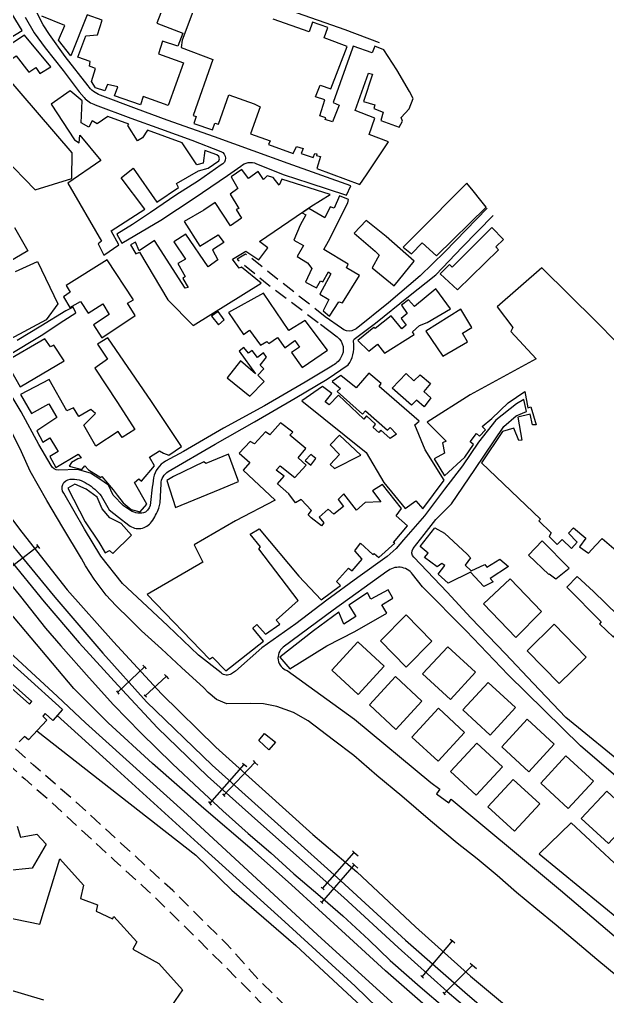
# Model space of a CAD drawing. Header units: metres. Extents: x 320405 to 332543, y 7395686 to 7410003.
# Drawn here: x 323535.9 to 323755.6, y 7400556.3 to 7400921.7 of the extents above; entities that cross this region are included whole.
import ezdxf

# ---------------------------------------------------------------- set-up
doc = ezdxf.new("R2010")
doc.units = ezdxf.units.M
doc.header["$LTSCALE"] = 10
doc.header["$MEASUREMENT"] = 0
doc.linetypes.add('DASHED', pattern=[0.75, 0.5, -0.25])
for name, color, linetype in [('Edificações', 30, 'Continuous'), ('Estação', 45, 'Continuous'), ('Linha Férrea', 20, 'Continuous'), ('Portico', 45, 'Continuous'), ('Vias Primárias', 230, 'Continuous'), ('Vias Secundárias', 230, 'DASHED')]:
    doc.layers.add(name, color=color, linetype=linetype)

msp = doc.modelspace()

# ---------------------------------------------------------------- linework, layer by layer
at = {"layer": 'Edificações'}
for points in [[(323477.0778756603, 7400931.084258053), (323450.088029728, 7400920.524108456), (323468.5914684143, 7400894.679289718), (323483.8990411987, 7400906.558956041), (323500.0000000001, 7400882.055450061), (323510.168524484, 7400889.526011799), (323529.9335831756, 7400870.267289651), (323541.7642235039, 7400858.055667623), (323555.4207659224, 7400862.311842523), (323555.584675285, 7400871.891813681), (323529.5961227232, 7400902.087591355), (323531.3526043775, 7400903.553026885), (323526.5018514188, 7400911.384790139), (323536.8368188139, 7400917.595188832), (323521.7846363819, 7400942.141559208), (323519.2358457943, 7400946.105947959), (323484.0252222006, 7400921.6466488)], [(323537.7219293716, 7400915.904687679), (323529.3994314882, 7400910.386119521), (323531.8045603404, 7400906.187837224), (323534.6587526374, 7400908.097363838), (323539.299315943, 7400902.070493057), (323542.0192471886, 7400903.754861126), (323543.4336885701, 7400901.581518944), (323547.5138264817, 7400903.999348182)], [(323567.4225469087, 7400833.573044157), (323573.0152307762, 7400837.417001427), (323570.1282566066, 7400842.668129924), (323582.7015509732, 7400850.801436507), (323573.8615333819, 7400862.513490913), (323578.371692327, 7400866.177172665), (323587.1516901664, 7400853.384022701), (323595.3302852713, 7400858.909746123), (323594.6086019897, 7400860.411329684), (323602.7932231741, 7400865.168744866), (323606.408388791, 7400866.137214689), (323610.3171450014, 7400868.9000764), (323610.5832566724, 7400869.574158159), (323610.3696924147, 7400870.451375116), (323609.6099243106, 7400871.162627085), (323605.1932901195, 7400872.730466545), (323604.4573852903, 7400868.012358859), (323602.1735011577, 7400867.343759706), (323596.61793794, 7400875.555216656), (323583.7247792733, 7400880.329637209), (323581.8246358836, 7400877.478217471), (323579.9206358031, 7400876.419052337), (323576.3057112293, 7400882.051547189), (323576.7400710401, 7400882.582616565), (323568.924969051, 7400885.464980502), (323564.9504080524, 7400882.760661871), (323562.961078686, 7400883.892308915), (323561.8182929686, 7400881.535345897), (323558.8872078971, 7400883.14797546), (323559.2357563357, 7400891.371326876), (323554.8567248807, 7400895.016051821), (323547.6391689354, 7400890.0349649), (323556.4789454836, 7400876.697364285), (323558.1886647608, 7400875.583094313), (323558.4726136271, 7400878.458302985), (323566.298080473, 7400869.022645168), (323553.9152102188, 7400860.513919463), (323566.5494885099, 7400838.802799783), (323565.2437576027, 7400837.872150649)], [(323651.9566312547, 7400856.260253552), (323633.9340737129, 7400862.042451425), (323632.9019268152, 7400859.762337817), (323630.6407007416, 7400862.644608828), (323628.4204520086, 7400863.238031231), (323627.0130008793, 7400861.926201594), (323625.0429549674, 7400864.862183559), (323621.4152551051, 7400862.300970237), (323618.9681847395, 7400865.700929348), (323614.996516259, 7400862.858709238), (323617.5296390399, 7400858.548451683), (323614.5563714119, 7400856.415346254), (323617.8745718308, 7400851.096753825), (323616.90509616, 7400850.690762207), (323618.8127118882, 7400847.411234575), (323614.7783721809, 7400844.631460418), (323609.0208147782, 7400853.28663675), (323604.7991845199, 7400850.475639616), (323597.4133804347, 7400846.245205087), (323603.2107099622, 7400836.961387577), (323610.1018934415, 7400841.243953327), (323612.2459725295, 7400838.337986306), (323608.0091565508, 7400835.635897888), (323610.0510333304, 7400831.863214495), (323606.3756069185, 7400829.263065377), (323597.9976691036, 7400841.508047669), (323593.6077907055, 7400838.602080649), (323597.8742549953, 7400832.061052938), (323594.9877629122, 7400830.491447894), (323597.8385806046, 7400825.5770815), (323596.9086360154, 7400824.904486549), (323598.929059952, 7400821.541140094), (323597.7424043757, 7400821.316910802), (323586.3215374538, 7400839.114564919), (323580.6449705596, 7400835.174708507), (323579.1890697511, 7400838.478768476), (323577.3424379475, 7400837.475730359), (323579.2862101527, 7400834.110711245), (323580.7440393067, 7400834.693168436), (323591.2718412459, 7400816.898116233), (323600.746766574, 7400807.330225394), (323626.1563334168, 7400823.163805613), (323618.8669466038, 7400829.118008633), (323618.0030478459, 7400828.68655542), (323615.4448565742, 7400832.104356232), (323620.4129975617, 7400835.095814736), (323625.312682286, 7400831.810990349), (323628.7022314863, 7400836.302545605), (323625.7154654402, 7400838.615276073), (323625.5122660393, 7400838.76693053), (323644.775954916, 7400851.810700635)], [(323710.3363153376, 7400851.556543492), (323708.2869408925, 7400854.097180093), (323705.3977010273, 7400857.679008963), (323703.0678520056, 7400860.567353604), (323683.9339016289, 7400841.191357479), (323679.2586281054, 7400836.623231592), (323682.3598896621, 7400834.097329969), (323686.3845876422, 7400838.196553657), (323691.786365311, 7400833.35680646)], [(323656.5424777584, 7400815.73134334), (323662.9293989047, 7400825.937539611), (323658.1316754456, 7400828.862370513), (323658.7448892961, 7400830.213228871), (323649.6594897473, 7400835.753076975), (323651.3152153522, 7400838.814415473), (323658.5882112289, 7400853.147991867), (323658.8842122542, 7400854.479521715), (323655.4695945632, 7400855.743680559), (323653.4679719947, 7400851.127976802), (323652.0190614384, 7400851.739426757), (323649.9880316019, 7400847.623383549), (323643.9990727461, 7400851.055494892), (323641.5816506917, 7400849.410991875), (323642.9025673193, 7400848.65708709), (323640.7502927632, 7400844.878642315), (323638.4459199603, 7400839.194109169), (323641.9644272619, 7400837.235610802), (323639.6749991362, 7400833.097730095), (323643.4904716359, 7400830.76418431), (323645.0726790708, 7400828.593815746), (323642.7463713386, 7400823.481982611), (323646.8255450774, 7400821.387720052), (323648.3125404562, 7400823.976996883), (323649.2465827795, 7400823.577231274), (323651.3788507517, 7400827.330307381), (323652.2721567776, 7400826.622772433), (323648.1746637571, 7400818.979555069), (323651.5013006873, 7400817.072165742), (323649.3442052675, 7400812.788484886), (323651.7158291177, 7400810.758062163), (323655.2581996942, 7400816.203405008)], [(323675.8760691574, 7400822.085126118), (323683.3286422034, 7400831.310214696), (323672.9801763903, 7400840.591894917), (323665.4873491331, 7400846.620345431), (323660.9661022018, 7400841.88430312), (323668.8226636178, 7400835.037364581), (323670.2836263331, 7400833.578062135), (323667.6859039799, 7400828.84833876)], [(323712.3728991607, 7400843.905433291), (323697.6511869289, 7400829.097286241), (323696.6368772265, 7400830.110453241), (323693.1323504293, 7400826.564229352), (323699.5440990231, 7400820.616902822), (323714.9494097141, 7400835.643982409), (323713.9351000118, 7400836.657149409), (323716.7938721291, 7400839.466473883)], [(323566.6439774366, 7400802.657372439), (323579.0796361472, 7400810.999389752), (323576.258466766, 7400815.670848823), (323578.4485851015, 7400816.894399213), (323568.6053457941, 7400831.873808005), (323553.305612016, 7400822.293836847), (323554.7904380061, 7400819.809751711), (323552.2662338229, 7400818.03013498), (323554.6995647272, 7400814.068998622), (323558.6999173461, 7400816.234999686), (323561.5061420502, 7400811.971019042), (323566.9995161274, 7400815.37646076), (323569.3911465615, 7400811.450729027), (323563.5431979662, 7400807.558450484)], [(323696.9680705561, 7400813.528543768), (323691.4889180266, 7400821.060900981), (323683.4855613137, 7400814.380299131), (323681.3089413964, 7400816.906665381), (323678.6323979232, 7400814.850316437), (323680.7796105726, 7400811.824568415), (323678.4812638492, 7400809.930932065), (323680.3635700435, 7400807.463294745), (323678.7165219931, 7400806.053242829), (323674.7696809602, 7400810.869572793), (323668.857614879, 7400806.169306809), (323668.3511831573, 7400806.545469334), (323662.3217290473, 7400801.639652089), (323666.4134370316, 7400797.664948604), (323669.6222038466, 7400800.269651072), (323672.3575618558, 7400796.920801), (323683.419033396, 7400803.894954583), (323682.8060605887, 7400804.933769028), (323685.3358087651, 7400807.258208112), (323688.1960271416, 7400808.371177126)], [(323641.483064031, 7400791.646998675), (323650.9955920952, 7400798.03841629), (323642.6586316209, 7400809.182602811), (323636.5657831546, 7400805.467254467), (323627.0199911315, 7400819.445576577), (323613.9793140385, 7400812.215599025), (323619.6052618648, 7400803.965299205), (323621.8763707088, 7400805.570587651), (323625.9996553496, 7400799.882151633), (323628.3112594479, 7400801.271016531), (323629.0801871928, 7400800.573052912), (323632.2947390443, 7400802.806517907), (323635.0551655441, 7400799.002611538), (323638.7660253036, 7400801.683884638), (323640.5131062738, 7400799.206025512), (323637.5781645115, 7400797.251708794)], [(323610.0746555621, 7400812.523182512), (323607.5856436832, 7400810.828220935), (323610.2783370494, 7400807.573783196), (323612.3826440127, 7400809.449577845)], [(323694.0425294778, 7400795.888398415), (323703.3118449731, 7400801.191843984), (323701.4020598562, 7400804.401863322), (323704.8954986671, 7400806.588308002), (323700.8413934191, 7400813.435804094), (323687.7958954624, 7400805.237542569)], [(323545.3360013484, 7400802.279258478), (323530.8037490562, 7400793.786887666), (323536.1370704617, 7400784.351880328), (323552.6068278365, 7400794.091404612), (323548.7417004417, 7400799.99747221), (323547.4663409752, 7400799.341232152)], [(323596.4287190436, 7400762.016022341), (323585.1977941476, 7400778.88999674), (323568.8309622107, 7400802.63534909), (323564.9863234862, 7400800.299666017), (323568.7516590044, 7400794.678229302), (323564.0329977085, 7400791.297877477), (323572.5179586954, 7400778.538273627), (323579.0229909999, 7400768.416453733), (323574.2269548431, 7400765.368217734), (323572.6811449283, 7400767.703900807), (323564.3528620086, 7400762.225848177), (323559.8706640725, 7400770.039769731), (323564.2306531162, 7400774.394352762), (323562.5262367889, 7400775.81955154), (323558.0076413325, 7400773.285937099), (323556.0592893068, 7400776.511382074), (323553.6018540845, 7400775.323793864), (323546.9796747943, 7400787.091046031), (323536.1884126591, 7400781.458458253), (323540.3775020881, 7400774.390078188), (323546.8273355044, 7400777.971706701), (323549.8664079206, 7400772.885706862), (323542.3706881453, 7400767.911310579), (323544.5395946809, 7400763.691004931), (323547.1544310999, 7400765.257915135), (323549.7441990282, 7400761.154045171), (323550.2691910748, 7400760.199142476), (323547.2308417881, 7400758.308851444), (323549.4971297685, 7400754.180077439), (323557.8198686951, 7400759.159212925), (323558.9520485126, 7400757.752227549), (323557.6942851982, 7400757.475867037), (323555.2542050849, 7400756.04379177), (323554.3736743475, 7400754.737351813), (323559.2034565496, 7400753.430911856), (323560.2601898517, 7400754.837804305), (323561.5933996814, 7400753.305276546), (323566.2269727348, 7400750.50366489), (323566.6603683729, 7400750.800376092), (323570.810890893, 7400745.876066666), (323572.3781536508, 7400743.840161338), (323574.6263633927, 7400741.026283512), (323577.6324128932, 7400738.434497692), (323581.0111151504, 7400737.557280735), (323583.4630063795, 7400740.439644672), (323578.7894201583, 7400748.6117012), (323580.5013088242, 7400749.8993702), (323581.4208885567, 7400749.108573982), (323586.3244299719, 7400754.847747337), (323584.488163025, 7400758.051261889), (323588.1657588256, 7400760.372448579), (323589.669627227, 7400759.587227893), (323591.6632953706, 7400758.745415561)], [(323621.930123338, 7400780.871726488), (323627.3222592795, 7400786.39893672), (323624.9106222614, 7400788.712782294), (323627.1455746284, 7400791.051253133), (323625.7619867739, 7400792.503864941), (323628.2452136166, 7400795.480083658), (323627.1067666764, 7400797.014748706), (323624.8718143094, 7400795.314118671), (323622.8497030705, 7400797.971416987), (323621.4309229118, 7400796.90853483), (323619.692519496, 7400799.034299142), (323617.918923776, 7400797.652496584), (323624.0939679669, 7400789.170440505), (323618.4535575497, 7400794.095307483), (323613.4871038645, 7400787.682331147)], [(323685.258192861, 7400771.491266432), (323670.3099000398, 7400784.482998244), (323670.9971141466, 7400785.635181829), (323666.4064467793, 7400789.488524578), (323661.7487694079, 7400784.034167957), (323656.0027820779, 7400788.609727887), (323652.7277283882, 7400786.382953529), (323655.8436935789, 7400783.771653349), (323654.561102817, 7400782.589268968), (323664.0712204493, 7400774.186850064), (323665.2050875691, 7400775.40631173), (323673.4036892579, 7400768.116768914), (323674.360148597, 7400769.147405913), (323676.802398099, 7400766.603848441), (323674.3987155058, 7400765.070391426), (323670.9370943947, 7400768.1407437), (323670.1693718657, 7400767.223197065), (323668.0547000457, 7400769.174447241), (323668.8978690901, 7400770.368540239), (323665.5603852167, 7400773.518715539), (323664.5660820983, 7400772.31198467), (323655.0631957614, 7400781.220847686), (323651.617242457, 7400777.586251623), (323650.1680908575, 7400778.712044359), (323652.6156433094, 7400781.896230401), (323649.073272733, 7400784.43718596), (323641.3389202093, 7400779.092574384), (323665.4748148877, 7400759.781349314), (323672.0157626262, 7400748.607240774), (323680.0384027934, 7400738.813262132), (323684.0638239031, 7400741.675832933), (323686.6403344565, 7400738.68456028), (323694.6311569239, 7400749.465686775), (323687.4827803713, 7400760.853616948), (323683.6827346351, 7400770.18120238)], [(323683.2123260052, 7400786.611411996), (323685.6506111585, 7400788.895938504), (323689.5371913963, 7400785.571527844), (323686.9423615612, 7400782.665653749), (323689.596970105, 7400780.218924674), (323687.1658085893, 7400776.923506778), (323684.2901634493, 7400779.308905006), (323682.4379876525, 7400777.556422529), (323675.1755976757, 7400783.884929564), (323680.3908079229, 7400789.288548848)], [(323633.4269188617, 7400770.841438236), (323629.4769442675, 7400766.399040584), (323627.8098896331, 7400767.558658211), (323623.723725642, 7400763.037366788), (323622.1304302207, 7400763.866169546), (323617.9813539597, 7400759.589551031), (323621.9045727609, 7400756.061075917), (323619.4483427544, 7400753.176853471), (323631.3669638436, 7400742.012595035), (323616.6233166823, 7400734.246530128), (323601.1126701215, 7400725.310997486), (323604.4429226994, 7400718.819034453), (323583.6192023603, 7400706.704054971), (323606.8943318423, 7400682.463781274), (323607.9616710443, 7400683.210066166), (323612.9780206679, 7400678.146461379), (323627.0884473947, 7400689.186571312), (323623.0326548443, 7400694.090251271), (323624.6336636473, 7400695.476049626), (323627.7821696674, 7400691.904921697), (323633.1191067206, 7400695.582635203), (323631.8273563178, 7400697.056155255), (323640.0421078997, 7400704.457115775), (323625.2825518885, 7400723.721785157), (323625.9268603092, 7400724.478756484), (323622.1325996094, 7400729.205320392), (323625.3980115718, 7400731.246150774), (323640.257841546, 7400713.563538456), (323648.6073362656, 7400704.751410913), (323655.8993745536, 7400710.038222811), (323654.3325938822, 7400711.564989189), (323658.8899972906, 7400716.591888393), (323660.173311182, 7400715.502429537), (323664.0063798339, 7400719.949659317), (323661.2652367884, 7400723.066567279), (323663.3820779971, 7400725.83463282), (323667.9650319826, 7400721.693406795), (323668.4061410024, 7400721.971718743), (323670.1520167568, 7400720.467812045), (323676.1561613328, 7400725.88323287), (323675.6979382472, 7400726.188400295), (323680.8957933855, 7400732.34183564), (323676.7199613313, 7400736.144812754), (323678.6283001892, 7400738.795420432), (323671.5842953336, 7400747.879355136), (323667.7897935906, 7400745.513471267), (323670.8775567292, 7400741.328198543), (323665.0852891085, 7400741.145042334), (323661.8172256711, 7400738.187687498), (323657.1195351318, 7400744.400037626), (323654.9785896051, 7400742.167966513), (323656.9481534307, 7400739.619762764), (323653.3402191092, 7400736.739814891), (323651.1918012439, 7400738.572770873), (323647.9018028771, 7400735.599897475), (323649.6631053949, 7400733.545871668), (323648.7454540078, 7400732.338769098), (323644.8514014314, 7400735.423431903), (323643.8257626996, 7400736.542441076), (323645.0411024143, 7400738.095133674), (323641.1113754471, 7400742.268790708), (323639.0762478765, 7400740.913750702), (323636.5831382636, 7400744.336383642), (323632.3202896214, 7400748.108230704), (323634.7589234756, 7400750.893394542), (323631.8314540519, 7400753.13698842), (323633.3531596486, 7400754.859548879), (323638.7445724605, 7400750.444657181), (323642.9546326462, 7400755.069188863), (323639.9681076434, 7400757.832701053), (323642.8524303379, 7400761.32205452), (323636.8796213752, 7400766.28074639), (323638.0821858013, 7400767.449377794)], [(323617.4631111222, 7400749.661573782), (323614.0448777835, 7400759.1150733), (323605.4550630132, 7400755.703219721), (323604.7287999112, 7400756.363362651), (323593.4366500475, 7400750.867561246), (323590.909553346, 7400749.287827319), (323594.2026852742, 7400739.232077474), (323610.9175835633, 7400746.064612557), (323617.733079484, 7400748.891964583)], [(323644.7675184047, 7400759.012669371), (323642.6641756141, 7400756.826968095), (323644.8051211408, 7400755.070025193), (323646.6356030514, 7400757.532458682)], [(323570.6942259938, 7400722.061763576), (323577.6943609905, 7400728.893276478), (323573.893833168, 7400733.220632331), (323569.6138704601, 7400735.417949297), (323566.7738997107, 7400738.773768784), (323564.8518213917, 7400743.102239743), (323560.8119376912, 7400746.13848835), (323556.4919618153, 7400747.896267582), (323553.9318421982, 7400746.498017206), (323560.4101187098, 7400733.903820791), (323565.4925141647, 7400726.259023693), (323567.892340067, 7400722.264062445), (323569.4523715293, 7400723.182910036)], [(323718.6279696874, 7400717.203245423), (323711.7476331512, 7400712.648593737), (323712.8680018529, 7400711.393169893), (323709.4278335848, 7400709.635297734), (323704.3840050387, 7400715.046443986), (323696.1362305412, 7400710.969987052), (323692.2961716371, 7400714.29941569), (323694.8823239177, 7400717.552645397), (323693.7889520522, 7400718.271796036), (323691.9488284144, 7400717.073242613), (323687.3053725907, 7400720.48825566), (323688.6103803684, 7400722.20040846), (323685.5701027363, 7400724.677524182), (323691.1172294426, 7400731.666638775), (323694.6909356326, 7400729.642349136), (323703.176619749, 7400721.718496687), (323704.4587284246, 7400720.378975242), (323702.4074509609, 7400717.631353317), (323704.7277326137, 7400715.553724427), (323709.8479718479, 7400717.950924198), (323710.5146972844, 7400716.938779378), (323715.4512616153, 7400719.874389642)], [(323733.6852140262, 7400714.214946387), (323733.8920290748, 7400714.395872384), (323736.3241547632, 7400712.535224596), (323741.3436379481, 7400716.540686429), (323731.1949969313, 7400726.707296426), (323726.0978978424, 7400721.358131501)], [(323719.2648057695, 7400712.487925503), (323709.3032142607, 7400703.187660176), (323721.398761044, 7400690.552948233), (323731.0093936825, 7400700.297490495)], [(323764.1629547763, 7400694.427385076), (323750.3817930336, 7400707.799089359), (323744.3077459352, 7400713.392741341), (323740.4602146926, 7400709.447681099), (323753.2998617733, 7400696.413668174), (323752.7076186795, 7400695.677976793), (323757.8652196067, 7400690.732108645), (323759.0660967305, 7400692.219381674), (323760.6832554266, 7400690.796134332)], [(323673.2065159365, 7400699.691151444), (323671.329271649, 7400702.875430413), (323675.3821716812, 7400705.267798056), (323673.6240027246, 7400708.452077024), (323667.217798124, 7400704.94042143), (323665.9663019322, 7400707.321266308), (323659.0199195647, 7400702.726749572), (323661.6419872791, 7400698.464255736), (323657.1127859228, 7400695.547788132), (323655.2328901602, 7400700.045755248), (323645.7244598301, 7400693.159787988), (323633.2338432744, 7400683.202446274), (323636.9287941839, 7400678.880665952), (323650.7246595606, 7400687.481295001), (323661.2240184046, 7400692.829437747)], [(323680.4144301545, 7400699.07366133), (323690.0212916074, 7400689.251491238), (323680.3605997564, 7400679.535819859), (323670.7537383036, 7400689.357989951)], [(323735.7475794761, 7400695.551412228), (323747.7244052461, 7400683.223933152), (323737.6278440506, 7400673.348695435), (323725.6510182805, 7400685.67617451)], [(323662.3063022838, 7400688.923685001), (323672.1707830844, 7400679.829396647), (323662.4429737669, 7400669.27774219), (323652.5784929664, 7400678.372030544)], [(323695.943395997, 7400687.174640768), (323706.3433937166, 7400677.586647233), (323696.9584288289, 7400667.406872594), (323686.5584311093, 7400676.994866129)], [(323676.3528525679, 7400675.957414784), (323686.2994579669, 7400666.787413903), (323676.5847361073, 7400656.249955276), (323666.6381307082, 7400665.419956158)], [(323711.0367968128, 7400673.746623618), (323721.2078959102, 7400664.369656908), (323711.7618546989, 7400654.123633411), (323701.5907556015, 7400663.50060012)], [(323692.448510927, 7400664.177431821), (323702.260678956, 7400655.131371796), (323692.3014745871, 7400644.328725513), (323682.4893065581, 7400653.374785538)], [(323725.6213554751, 7400660.042060103), (323735.7141456313, 7400650.737288182), (323726.2015464099, 7400640.419069896), (323716.1087562537, 7400649.723841818)], [(323631.4925473405, 7400651.46977334), (323629.066929818, 7400648.540110311), (323625.3437768563, 7400652.033180798), (323627.4309697538, 7400654.737592354)], [(323706.8057658704, 7400651.070936986), (323716.3948617963, 7400642.230532188), (323706.5849703173, 7400631.589844056), (323696.9958743913, 7400640.430248855)], [(323740.0603240566, 7400646.330991803), (323750.3850732456, 7400636.812371593), (323741.0028028912, 7400626.635519686), (323730.6780537022, 7400636.154139896)], [(323720.4321778914, 7400637.521466173), (323730.3427010676, 7400628.38473031), (323720.8737689975, 7400618.113877334), (323710.9632458213, 7400627.250613197)], [(323755.3692174755, 7400633.19206596), (323765.5371721742, 7400623.817998143), (323756.0217213643, 7400613.49668677), (323745.8537666657, 7400622.870754587)], [(323768.1404082931, 7400578.571743272), (323774.1855302097, 7400591.31062473), (323742.0829173818, 7400621.294439281), (323730.1254883407, 7400609.683487847)]]:
    msp.add_lwpolyline(points, close=True, dxfattribs=at)
for points in [[(323593.235378992, 7400935.919730676), (323587.2558208203, 7400920.402097242), (323596.9310530311, 7400916.644189008), (323595.0641736003, 7400911.797286545), (323589.3729030722, 7400913.660536248), (323587.8552952095, 7400908.923564682), (323597.1795685499, 7400905.530760835), (323591.4694966537, 7400889.624698707), (323582.0314509323, 7400892.989067342), (323581.0463074547, 7400889.846883637), (323571.3802348847, 7400893.153638448), (323572.5876201745, 7400896.518007083), (323568.8061347632, 7400897.374873349), (323567.757355886, 7400895.089741763), (323564.3179107475, 7400896.24146072), (323562.7289541035, 7400898.590153366), (323564.2860930477, 7400903.414382001), (323561.9964238788, 7400904.341964593), (323562.3141187903, 7400905.992414844), (323557.6427019577, 7400907.64277217), (323560.7012988715, 7400915.592829617), (323564.9634243841, 7400916.054483626), (323566.7093001384, 7400921.439517804), (323561.1633786479, 7400923.542236586), (323555.0618526271, 7400908.205250373), (323550.4952895778, 7400913.972766013), (323552.8206331374, 7400919.55220039), (323544.1587464562, 7400922.936176311)], [(323603.246625396, 7400931.728231941), (323596.6572279784, 7400914.069966112), (323596.2898781718, 7400911.329127749), (323608.0952089662, 7400906.845378239), (323600.7660500284, 7400885.84774074), (323601.8847314278, 7400885.489419915), (323601.0827807672, 7400882.89670484), (323608.0260295734, 7400880.493836612), (323608.908247613, 7400882.960358825), (323610.2513402132, 7400882.577041034), (323614.1335816738, 7400893.605535275), (323623.5723505248, 7400890.164967709), (323625.768735983, 7400889.140649647), (323622.2475772063, 7400878.970694331), (323629.5499803511, 7400876.372217872), (323628.9618349914, 7400875.008442866), (323638.2096976436, 7400871.645653964), (323639.3855062767, 7400874.228333083), (323641.902961251, 7400873.456307821), (323641.1521117446, 7400871.669721675), (323645.5911629515, 7400870.1476945), (323646.2094387087, 7400871.603465776), (323646.9605292583, 7400871.493256103), (323646.9383532857, 7400870.919719762), (323648.4181173691, 7400870.500625644), (323646.9836694036, 7400865.990113582), (323663.0265393063, 7400859.984058119), (323665.6105221983, 7400863.645509658), (323673.7905635621, 7400875.996055347), (323666.5043103105, 7400878.758824133), (323668.7238359139, 7400884.830670867), (323661.3843121195, 7400887.650403), (323666.3247331412, 7400901.720907233), (323667.8194419018, 7400901.245871948), (323664.4891893239, 7400891.053893282), (323668.7243180003, 7400889.787132525), (323668.2713978647, 7400888.452536133), (323671.8046088003, 7400887.050011183), (323670.8838238519, 7400883.986907099), (323677.8381606444, 7400881.515366909), (323679.0385556819, 7400883.686943505), (323678.5403194284, 7400885.134723186), (323681.5757761968, 7400888.314541728), (323683.0494045955, 7400892.248460427), (323681.6903329965, 7400894.809287018), (323676.9504331888, 7400902.880411225), (323672.0413705977, 7400910.421770084), (323668.6279007282, 7400911.762346547), (323667.7362820046, 7400909.315431621), (323660.6074299496, 7400911.720158359), (323660.282985829, 7400911.013459741), (323653.0864006404, 7400890.669925013), (323655.3606430457, 7400889.665678863), (323652.9174293711, 7400883.503415593), (323650.1403708918, 7400884.316328086), (323650.4038310878, 7400884.985763568), (323648.1773152321, 7400885.679173837), (323650.0326245902, 7400891.66051111), (323646.5570229747, 7400892.849957831), (323648.2339603794, 7400897.146462409), (323652.2441957687, 7400895.835654953), (323658.4040542392, 7400911.674624852), (323650.7444251014, 7400914.543514588), (323649.8050798281, 7400914.900813232), (323651.0761005174, 7400918.737708163), (323645.3894098097, 7400920.739323973), (323644.1118809545, 7400917.136415514), (323630.6259971076, 7400921.91845596)], [(323534.0156494326, 7400843.957378659), (323538.9980119677, 7400835.260850469), (323531.9776293439, 7400831.083941041)], [(323534.3480479781, 7400827.460403116), (323542.5304997739, 7400831.227325127), (323550.1749431913, 7400815.348397251), (323545.8532800131, 7400809.364086362), (323525.4627142689, 7400798.549692528)], [(323758.9657686281, 7400801.057191203), (323751.3847569097, 7400808.829564491), (323731.1371065367, 7400828.891454875), (323714.351381584, 7400814.244813715), (323720.2668222697, 7400806.578457896), (323719.4872886249, 7400805.002348065), (323728.9940316527, 7400794.803957538), (323704.2668580532, 7400781.415247884), (323688.1969913143, 7400771.11649779), (323695.3010159217, 7400764.014478684), (323693.9200795423, 7400763.406095272), (323694.7728903139, 7400759.512329919), (323690.8744989602, 7400757.443807731), (323694.7323950596, 7400751.03547767), (323702.3264604524, 7400758.011675615), (323705.5361914402, 7400762.806075156), (323704.2774639531, 7400763.738954502), (323706.6348662556, 7400766.869987144), (323707.7718669367, 7400765.856076741), (323710.0053730446, 7400768.289610391), (323708.8281181525, 7400769.550516841), (323712.3618111744, 7400772.516978378), (323718.5568619493, 7400778.401115553), (323724.7099712107, 7400782.580162266), (323725.8995193051, 7400776.557473134), (323727.0541161383, 7400776.903156088), (323729.0231978776, 7400770.183990146), (323727.6694993774, 7400770.102029832), (323726.7260563701, 7400774.158136077), (323722.1920341501, 7400773.054552541), (323723.6267231588, 7400764.445374344), (323722.4721263255, 7400764.23945138), (323720.6582763944, 7400768.892604124), (323716.4115776453, 7400767.616086185), (323708.5812899359, 7400755.942688799), (323730.611431392, 7400734.888366729), (323729.9738721803, 7400734.294200922), (323734.6515561357, 7400729.734531257), (323733.8443025251, 7400728.376331783), (323736.8190164122, 7400725.40540982), (323738.6887883611, 7400727.230374207), (323742.258396817, 7400723.834968446), (323744.3405278078, 7400726.254191566), (323741.0259430365, 7400729.607130363), (323742.9381385852, 7400731.644429574), (323747.6126889793, 7400727.782165975), (323745.1480224615, 7400724.556535148), (323748.5050308324, 7400722.094845063), (323751.1822974351, 7400724.980926021), (323753.6999934525, 7400727.611554711), (323766.8033417723, 7400716.45426569)], [(323663.5004301986, 7400758.761027049), (323655.5228651061, 7400766.304163623), (323651.9265008572, 7400762.679603516), (323655.4575424042, 7400758.989623841), (323651.9573543842, 7400755.355864108), (323653.6574319343, 7400753.788489277), (323663.5004301986, 7400758.761027049)], [(323534.9668058218, 7400620.046914107), (323536.1920283068, 7400615.978169991), (323542.3998543702, 7400617.053411242), (323545.823631702, 7400613.364546672), (323540.5476785733, 7400604.3349734), (323530.6897356319, 7400603.350427462)], [(323520.3410287756, 7400588.16500278), (323543.471050263, 7400583.419574991), (323550.9629133474, 7400607.863076811), (323559.7609894254, 7400598.000519131), (323558.6312200397, 7400593.048239123), (323565.0706885993, 7400590.578557443), (323564.5088169462, 7400588.29147442), (323570.5876849081, 7400585.410132663), (323571.1027941843, 7400586.284840631), (323579.7574495701, 7400576.766293245), (323578.2174246917, 7400574.06104536), (323588.0052240676, 7400568.658634108), (323596.8170396069, 7400558.856570945), (323585.8418615251, 7400542.893266693)], [(323544.9394853169, 7400554.900731342), (323530.7871170767, 7400559.252898309)]]:
    msp.add_lwpolyline(points, dxfattribs=at)
at = {"layer": 'Estação'}
for points in [[(323524.9476049927, 7400687.932169649), (323537.6498574608, 7400676.581037983), (323551.9311838024, 7400663.63316702), (323548.3509694466, 7400659.605495987), (323545.4042165684, 7400662.175351382), (323544.5685198626, 7400661.186902572), (323546.0692547026, 7400659.721838743), (323539.2055501459, 7400652.358791838), (323537.7279554511, 7400653.548889038), (323535.7181374145, 7400651.603028542)], [(323532.7349870161, 7400671.802528707), (323539.625688409, 7400665.72222575), (323540.4618672012, 7400666.657614085), (323524.9348297042, 7400680.488463388)]]:
    msp.add_lwpolyline(points, dxfattribs=at)
at = {"layer": 'Linha Férrea', "flags": 128}
for points in [[(323358.8146191062, 7400947.53607179), (323388.3737442965, 7400916.943780901), (323406.6879640864, 7400896.088877008), (323421.8748896561, 7400876.004883272), (323440.5762247934, 7400851.701977771), (323457.9144607465, 7400827.979113397), (323473.2975954649, 7400807.119563228), (323487.8958935885, 7400786.780767702), (323504.9104085507, 7400763.182516458), (323515.5994683775, 7400748.317870689), (323532.9994113848, 7400725.321033443), (323549.0357731216, 7400705.635132656), (323566.9623954776, 7400684.77595419), (323583.3887650801, 7400666.588291643), (323607.8975535583, 7400642.796569456), (323634.8840248862, 7400618.482791669), (323656.0008537325, 7400599.648088692), (323680.1777257516, 7400577.423741336), (323703.3255844344, 7400557.021013048), (323728.7382848386, 7400535.447794846), (323754.4879636086, 7400512.959539), (323768.6817455999, 7400500.000000001)], [(323375.9079551883, 7400923.72864519), (323389.8477233435, 7400908.948747499), (323403.274069525, 7400893.124366906), (323419.8062570834, 7400872.379858539), (323433.8241232291, 7400853.374823073), (323446.1438401701, 7400837.164058148), (323457.6864338981, 7400821.602563866), (323466.1174012126, 7400809.669718414), (323476.0399437263, 7400795.66073088), (323491.4724922967, 7400774.853776557), (323504.4459183424, 7400756.48899796), (323518.6493877368, 7400737.420401437), (323531.4895169039, 7400720.689811124), (323545.1089386726, 7400703.960428843), (323558.2072250858, 7400688.658196776), (323572.6011185925, 7400672.769140019), (323587.4539583144, 7400656.81094667), (323606.1307070474, 7400638.721785181), (323625.0012544972, 7400621.858311367), (323657.1176067864, 7400593.350897558), (323677.4295924539, 7400574.658277709), (323695.6804178874, 7400558.16808573), (323712.1742795802, 7400544.218012978)], [(323393.9497961845, 7400923.345327398), (323406.1171738356, 7400908.190753991), (323415.3631081425, 7400896.545884741), (323426.9355912248, 7400881.383040962), (323436.1829717907, 7400867.4842631), (323446.0924979727, 7400853.782580277), (323460.825539234, 7400834.800776194), (323469.7014722592, 7400822.401258755), (323480.9822930935, 7400806.187055584), (323488.4560779394, 7400796.249507006), (323506.6750856731, 7400771.057490082), (323522.9708098718, 7400747.91541024), (323536.6719452786, 7400730.020741874), (323553.6973071838, 7400708.472148937), (323570.9878165873, 7400688.983064412), (323588.8818981141, 7400669.560793339), (323609.2999427809, 7400649.543055503), (323626.5232011371, 7400634.051812918), (323645.4785957863, 7400616.962623004), (323661.9037601728, 7400602.92975361), (323683.9177517359, 7400582.375556717), (323704.4678880654, 7400563.885235735), (323723.8205218757, 7400547.792393301)], [(323720.1309940103, 7400530.571116158), (323705.8184530042, 7400539.897068988), (323687.577269298, 7400552.814181602), (323672.7068334239, 7400565.967139199), (323657.6932179008, 7400579.697814786), (323637.5784055546, 7400598.081364338), (323622.8658529636, 7400611.222427469), (323604.7799010654, 7400626.605876444), (323585.5624924793, 7400643.494533075), (323568.9734187303, 7400658.655146642), (323556.1325664336, 7400671.568542235), (323544.2004469264, 7400685.752322681), (323527.5376139642, 7400705.493700007), (323514.39907334, 7400723.734423028), (323502.6891956449, 7400739.652565475), (323490.0002005519, 7400757.591745167), (323475.7350241033, 7400777.706776028), (323459.6755222212, 7400799.69137553), (323444.8101482539, 7400820.337289916), (323429.1199245239, 7400841.435194057), (323415.2278829184, 7400860.275658417), (323400.6698390059, 7400881.207969273), (323387.383297869, 7400898.85526989), (323374.2456907047, 7400918.278175788)], [(323487.1826468183, 7400726.347860496), (323513.8955341365, 7400701.77863044), (323550.0230859878, 7400668.555989637), (323560.5839108427, 7400658.720937913), (323598.5821988156, 7400624.367021768), (323647.2832860766, 7400579.364955555), (323685.7487157328, 7400544.358888075), (323710.967009367, 7400521.604434923), (323740.5592210745, 7400495.277540095), (323745.619182506, 7400490.664070798), (323754.8956125515, 7400480.615303162)], [(323525.9703512064, 7400718.363420604), (323536.2238460066, 7400705.885195244), (323545.5220866835, 7400694.127049779), (323551.3172468223, 7400687.520137871), (323561.9149512839, 7400675.471785991), (323570.9735950397, 7400665.474207523), (323581.2463732943, 7400654.924093883), (323593.1035283724, 7400643.397704678), (323603.1420126559, 7400633.82832703), (323611.8243880073, 7400625.791384216), (323621.3484861442, 7400617.292136916), (323629.8462224196, 7400610.057327235), (323638.3902389857, 7400602.210881747), (323647.3524654693, 7400594.649067144), (323656.7835209386, 7400586.480170085), (323666.4949096264, 7400577.47141213), (323674.3847350014, 7400569.765470037), (323685.633979179, 7400559.919081399), (323694.9249885606, 7400551.983148631)], [(323826.2828318765, 7400417.274053718), (323813.9195116315, 7400426.077748227), (323793.9780074057, 7400441.306159262), (323763.2538027833, 7400466.908045049), (323736.8946556982, 7400490.339923332), (323726.4384566206, 7400500.000000001), (323719.3294053419, 7400506.0224627), (323701.388320395, 7400522.946895659), (323677.9871253297, 7400543.960516348), (323661.3657517946, 7400560.258631268), (323635.0739669122, 7400584.241965888), (323602.5386815757, 7400613.659956917), (323569.6088085533, 7400643.580767962), (323549.9869174791, 7400661.445905483)], [(323542.3699762201, 7400655.753433526), (323566.3564129226, 7400636.85184484), (323601.7374540447, 7400609.213191764), (323615.2247841507, 7400596.048711402), (323639.1550689965, 7400575.371945742), (323663.593231823, 7400552.778869903), (323671.17018315, 7400546.011382687), (323683.2351174495, 7400534.446243538), (323707.0914020389, 7400512.096260872), (323716.5061157643, 7400503.09997647), (323735.048283188, 7400486.472802456), (323755.0020994096, 7400468.955659789), (323770.9182889542, 7400455.921772363), (323788.5533182196, 7400441.601005963), (323803.6119488241, 7400430.602050849), (323818.0100127637, 7400420.058401215), (323832.8862700735, 7400409.127874067), (323838.020076383, 7400406.421532923)]]:
    msp.add_lwpolyline(points, dxfattribs=at)
at = {"layer": 'Portico'}
for points in [[(323528.3322533142, 7400713.761650184), (323542.6974983513, 7400724.819797046)], [(323542.203034664, 7400725.371524516), (323542.6536997461, 7400724.786081546), (323543.3633223517, 7400723.864236074)], [(323572.5399345433, 7400670.008669483), (323582.642042659, 7400679.625183173)], [(323581.9146794089, 7400680.205430757), (323582.642042659, 7400679.625183173), (323583.2690799437, 7400678.852717833)], [(323582.8596544557, 7400668.78898531), (323590.6310948434, 7400676.042744278)], [(323590.0888568868, 7400676.711677697), (323590.6749891992, 7400676.083714685), (323591.5076309501, 7400675.103652128)], [(323572.0660137918, 7400670.656427693), (323573.0138552948, 7400669.360911272)], [(323582.4019769558, 7400669.166583808), (323583.3173319557, 7400668.411386811)], [(323607.0040535479, 7400628.558785675), (323619.8770692832, 7400643.095370686)], [(323612.1874423317, 7400631.613133634), (323623.8893912907, 7400643.895965453)], [(323619.2067962849, 7400643.588651456), (323619.8770692832, 7400643.095370686), (323620.8742099056, 7400642.361534927)], [(323623.17612145, 7400644.572712602), (323623.8893912907, 7400643.895965453), (323624.9691116277, 7400642.871531757)], [(323611.7215237703, 7400632.089575815), (323612.6533608931, 7400631.136691451)], [(323606.564291399, 7400629.208809868), (323607.4438156968, 7400627.908761483)], [(323649.1563662759, 7400596.697129855), (323661.0169258089, 7400610.166828183)], [(323660.2737970499, 7400610.760437245), (323661.0169258089, 7400610.166828183), (323662.4709277645, 7400609.005375705)], [(323648.8163329141, 7400591.527800551), (323660.9005954632, 7400605.4852319)], [(323660.3077167811, 7400606.151274239), (323660.9761750375, 7400605.572526984), (323662.3753704123, 7400604.361111799)], [(323648.5636070294, 7400597.196661609), (323649.7491255223, 7400596.197598102)], [(323648.3887532038, 7400591.977949532), (323649.2439126244, 7400591.07765157)], [(323686.4251931956, 7400563.669509257), (323697.6763480612, 7400577.155006483)], [(323696.8684095941, 7400577.8290818), (323697.6763480611, 7400577.155006483), (323698.570870637, 7400576.408692732)], [(323694.5753641031, 7400557.487520555), (323705.1921205349, 7400568.074890188)], [(323704.336005629, 7400568.774297154), (323705.1921205349, 7400568.074890188), (323706.7468800641, 7400566.80472232)], [(323685.9249965959, 7400564.169119149), (323686.9253897952, 7400563.169899366)], [(323694.162713852, 7400557.984473778), (323694.9880143543, 7400556.990567331)]]:
    msp.add_lwpolyline(points, dxfattribs=at)
at = {"layer": 'Vias Primárias'}
for points in [[(323537.9345294566, 7400922.639186333), (323541.3956684814, 7400916.715834588), (323545.5126859995, 7400911.17877425), (323552.1910283507, 7400902.631577378), (323558.1761305155, 7400894.677895836), (323560.0136026783, 7400892.591531946, 0.13043728889786), (323564.1973891574, 7400889.79428779), (323577.5135786054, 7400884.783464701), (323588.6237408681, 7400880.834687438), (323600.2482892773, 7400876.650715671), (323611.1509133618, 7400872.355976678, -0.6708087926195899), (323611.2200927545, 7400867.348591833), (323602.813229758, 7400861.463246628), (323594.3357411097, 7400856.06157878), (323584.8863663587, 7400849.560416119), (323578.1395677444, 7400845.090791289), (323572.1894168407, 7400841.45154895), (323574.1257167074, 7400838.067201326), (323588.6526660497, 7400846.741520316), (323601.1129111648, 7400854.976394498), (323613.6023225046, 7400863.415426059), (323618.5907111192, 7400866.852090753, -0.3196510996085538), (323624.4343209373, 7400867.784505472), (323634.7381937621, 7400863.674967051), (323644.0552358071, 7400860.628496636), (323658.1398709137, 7400856.096240001), (323659.7302738168, 7400859.480587625), (323636.3119646858, 7400867.878824879), (323623.2025902864, 7400872.654639316), (323608.7662731799, 7400877.918312758), (323591.0180227772, 7400884.149340917), (323579.63162503, 7400888.365557842), (323566.0690894517, 7400893.387717845, -0.1577113930323162), (323561.4996338843, 7400896.989232421), (323552.8845095802, 7400907.916159065), (323547.1057403776, 7400916.192385104), (323544.7170024616, 7400919.763048407), (323541.4997991352, 7400926.127889321)], [(323710.6638492974, 7400851.150495311), (323694.790486466, 7400834.829861883), (323685.6373537835, 7400825.828537971), (323673.736810933, 7400815.752902062), (323661.7191210968, 7400806.081585113), (323660.0838841622, 7400805.264955599, -0.2314989402150162), (323656.2558774171, 7400806.304234671), (323650.1220516101, 7400810.578901751)], [(323763.912510912, 7400641.210144891), (323740.0812948133, 7400660.720416436), (323727.8136431992, 7400673.577685012), (323717.5449626787, 7400684.499593678), (323704.5691262012, 7400697.903728969), (323695.7585158778, 7400707.531649698), (323683.226439895, 7400720.591588844, -0.3686076944854157), (323683.0367389122, 7400723.832552383), (323687.0686681877, 7400729.073459072), (323691.449386945, 7400734.732995251), (323697.3479546082, 7400740.634416573), (323706.1224084545, 7400753.414556963), (323716.8799245445, 7400769.530073225), (323721.5576084998, 7400773.482753361), (323725.3933286266, 7400775.114432655), (323724.3276767269, 7400779.619276261), (323721.6899412057, 7400777.952749894), (323713.876526519, 7400771.887129169), (323707.4069275619, 7400763.708196154), (323701.3979621222, 7400754.786788193), (323694.7519195572, 7400746.116279148), (323687.2880174817, 7400736.05829909), (323679.3981921067, 7400727.101486504), (323676.6558438454, 7400723.857642274), (323673.2465291044, 7400720.948980413), (323662.3716249857, 7400713.062762802), (323650.7140536607, 7400704.603752254), (323639.1970105098, 7400695.71747014), (323626.4024385038, 7400686.692078517), (323616.5900527234, 7400678.057159949), (323615.0938977038, 7400677.056816672, -0.3435666050407082), (323611.187310882, 7400677.340611225), (323602.7346496813, 7400683.938323506), (323591.2537630074, 7400694.921841795), (323579.8124074151, 7400705.655576272), (323574.332531756, 7400710.784693554), (323566.302178207, 7400720.97853073), (323560.1541308524, 7400731.140494452), (323552.405556781, 7400744.572972029, -0.5972183561710678), (323554.7463271042, 7400749.771132976, -0.1737461766715458), (323561.1776001956, 7400748.140290011, -0.08354656316627164), (323566.3983544359, 7400743.564451304), (323569.429231384, 7400738.331814987), (323572.9096538632, 7400735.565050403), (323576.7099406425, 7400732.585393441, 0.4323381376125569), (323585.239735661, 7400733.884956909, 0.0574584335201409), (323587.9743705405, 7400739.028291797), (323588.4733299236, 7400740.99933511), (323588.7577608763, 7400748.032682252, -0.2485495523379936), (323591.4938420149, 7400752.727744407), (323608.9742934444, 7400762.94388371), (323623.7046832308, 7400771.30485783), (323638.8477389417, 7400780.109830108), (323650.9230380979, 7400787.219190329), (323658.716687244, 7400792.574209563, 0.1846490406949887), (323660.8248508982, 7400800.586712964, -0.3874529035671106), (323661.4149246034, 7400802.600316167), (323668.9104033354, 7400808.214876393), (323681.2754363943, 7400818.177421937), (323691.5226640718, 7400826.243264589), (323701.3716884155, 7400836.645254942), (323712.8955295035, 7400848.383851847)], [(323648.4017264328, 7400807.80126488), (323654.5784579259, 7400803.056208793, -0.3831252111433425), (323656.02568118, 7400795.279364524, -0.1430181477601167), (323652.5831024801, 7400792.14275635), (323642.6492309369, 7400786.082711158), (323627.4729112671, 7400777.246144201), (323612.1406366598, 7400768.952912789), (323597.1581157069, 7400760.153330191), (323590.4710958013, 7400756.510370832, 0.2245551767138555), (323585.9744352743, 7400750.345505646, 0.01334447612659137), (323584.8678060339, 7400741.045890798, -0.2017421465756587), (323582.9693499465, 7400737.429229362, -0.2139644268307437), (323577.3441252497, 7400738.043467082), (323574.674813072, 7400739.820853601), (323570.8190863612, 7400743.883371706), (323569.1667353607, 7400747.565081011), (323565.9420596958, 7400749.868890628), (323562.3406335401, 7400752.111741101), (323557.5045842154, 7400753.429053346), (323550.4200841056, 7400753.221364797, -0.3085093625238747), (323547.7083483281, 7400754.956377275), (323543.0463321795, 7400762.834974994), (323536.5155082546, 7400774.968725433), (323527.2734306387, 7400790.228676385)], [(323764.9243747647, 7400633.490789552), (323745.5015114266, 7400650.03573129), (323718.5321852629, 7400676.583321072), (323702.8487929653, 7400693.068306793), (323686.5470647208, 7400709.557378531), (323682.8112189551, 7400714.328426423, 0.4295088874723645), (323673.1958570705, 7400715.245861867), (323653.0903091563, 7400700.80922047), (323634.4493722942, 7400686.952292869, 0.6083418017060099), (323635.8584713248, 7400678.303366601), (323661.1026198042, 7400660.088578948), (323689.5984132728, 7400636.324149079), (323692.9517925383, 7400633.855362154), (323691.7104926643, 7400632.169291469), (323696.2903788751, 7400628.797539485), (323697.272974054, 7400630.132208859), (323721.6802833384, 7400609.793403684), (323738.0411488794, 7400596.09574728), (323764.8937865079, 7400573.304289303)]]:
    msp.add_lwpolyline(points, format="xyb", dxfattribs=at)
for points in [[(323637.1151205623, 7400925.105801471), (323657.484956593, 7400917.983803377), (323670.2997306392, 7400913.152316688)], [(323531.7474331067, 7400796.198119191), (323543.9688044302, 7400803.531337003), (323552.4609967125, 7400809.129542336), (323556.924875367, 7400812.002427869), (323555.8707935399, 7400814.215820951), (323553.1952142394, 7400812.812180895), (323543.8092338449, 7400807.057581903), (323535.0444217258, 7400801.650245599)], [(323759.6306198586, 7400563.565014375), (323751.6911395885, 7400570.222942397), (323745.1453709865, 7400575.709451249), (323736.4832432622, 7400582.975483906), (323728.9072561079, 7400589.243124723), (323721.6643906286, 7400595.290903746), (323714.4215251494, 7400601.58763025), (323706.9012189698, 7400607.855456918), (323699.4069454535, 7400613.64992096), (323689.4624680104, 7400622.005505399), (323678.7365285771, 7400631.200486106), (323669.4604638727, 7400638.94090357), (323660.7976130188, 7400646.432559402), (323653.2478995711, 7400652.257503016), (323643.7199447434, 7400659.44594286), (323638.319854377, 7400662.531813697), (323632.0785233116, 7400664.840362516), (323627.0602453426, 7400665.762183725), (323622.2726456971, 7400665.928985042), (323613.3060804361, 7400665.792012819), (323609.5482172565, 7400667.460025994), (323606.4308058067, 7400670.045492878), (323604.7169887954, 7400671.728095361), (323596.4198004459, 7400679.374658043), (323588.9023867844, 7400686.329947745), (323581.5173058288, 7400693.153654903), (323577.0845217446, 7400697.414290229), (323571.9177611766, 7400702.618026707), (323568.2252206988, 7400706.399630951), (323563.7500130149, 7400712.4828146), (323560.4935196501, 7400717.426359609), (323559.0111040918, 7400720.097968454), (323552.1028065467, 7400731.784468341), (323546.0200818938, 7400741.906659937), (323539.8927642527, 7400752.766494351), (323536.5880622519, 7400760.026022222), (323531.4586633768, 7400770.45551853)]]:
    msp.add_lwpolyline(points, dxfattribs=at)
at = {"layer": 'Vias Secundárias', "flags": 128}
for points in [[(324106.0060962126, 7400084.527339552), (324123.7416206729, 7400058.962728227, -0.4432759815561656), (324122.9381691273, 7400055.499705454), (324086.0965397216, 7400025.658704214, -0.4308962006807942), (324082.5258705429, 7400026.136100861), (324062.8873033493, 7400050.958641833, -0.2991675952944729), (324062.4214555271, 7400056.242276135, 0.09292400976537528), (324067.5047706502, 7400072.214175119, 0.05234983076524294), (324067.8480388656, 7400091.06329575, -0.4899489684923852), (324072.4222294476, 7400095.290903651, 0.2526214874375579), (324078.9110183265, 7400109.975791306, 0.09658593394141797), (324070.2386810704, 7400132.718884208), (324034.3702113909, 7400174.47362107), (324017.8509666534, 7400196.055034898), (324001.3226587286, 7400213.815441008, 0.4072290336348552), (323982.5534777677, 7400214.714614467), (323958.8326244777, 7400197.370981884, -0.4801453011196785), (323952.9456312292, 7400198.961942694), (323929.3240198391, 7400224.676485751), (323893.8697378148, 7400273.190325262), (323866.6092567621, 7400309.431193386), (323836.6792139185, 7400346.472336729), (323804.964176355, 7400380.743328695), (323763.186735198, 7400423.501057152), (323730.82322659, 7400456.851111375), (323692.4707638774, 7400494.865309998), (323688.4750312188, 7400500.000000001), (323670.2537369788, 7400518.328497062), (323647.0289855215, 7400541.182043148), (323624.9188177295, 7400562.923084849), (323613.1626597439, 7400576.120274995), (323593.1375154608, 7400595.954577846), (323574.0312277807, 7400613.490832461), (323557.00924048, 7400629.079460996), (323541.0463969132, 7400642.869980621), (323523.3767265872, 7400659.008356562), (323514.3511057471, 7400666.938249171), (323496.3591606892, 7400682.008817904), (323485.9930987239, 7400691.64259294), (323472.6723294554, 7400703.063604601), (323467.5776407984, 7400709.550828433), (323458.0549889206, 7400718.59982314), (323455.154516333, 7400732.376775637), (323452.4912302348, 7400748.581872106), (323449.6044971085, 7400765.015751217), (323434.7384000117, 7400787.204508097), (323423.5568889676, 7400807.124023654), (323416.8180447783, 7400822.306753495), (323405.4964876465, 7400841.60831431), (323385.3937274594, 7400871.119602567)], [(323379.0812886559, 7400867.169431421), (323397.065520332, 7400840.943710955), (323410.2353965697, 7400824.43744286), (323414.9774390541, 7400814.726818414), (323422.4461619932, 7400797.74021828), (323433.2489942011, 7400782.118415332), (323443.907441544, 7400766.350347608), (323445.6161966486, 7400761.365171964), (323446.4060951502, 7400759.6946498), (323447.8460871088, 7400748.773205762), (323450.2639912496, 7400732.969361711), (323453.1459035123, 7400718.64860904), (323458.95841876, 7400711.43349957), (323464.6265491429, 7400706.561321365), (323465.7931981352, 7400705.662173984), (323470.1138971406, 7400700.372388468), (323480.2022773623, 7400689.539316605), (323485.8238864114, 7400684.806340836), (323498.6114681652, 7400672.990767396), (323510.2810916491, 7400661.365412506), (323522.2775696855, 7400651.73349598), (323537.8096690892, 7400637.691984512), (323547.0551213097, 7400629.710797014), (323560.2630823698, 7400617.475293126), (323571.1895697291, 7400607.384510357), (323583.7464731595, 7400596.03588768), (323601.6940662722, 7400578.504743969), (323620.3823850778, 7400559.913877569), (323636.9343381771, 7400542.667457667), (323649.0698981284, 7400529.138151693), (323666.8747936785, 7400512.864569113), (323680.0523847702, 7400500.000000001), (323723.3757790846, 7400454.241648791), (323768.3754098724, 7400409.458924668), (323810.1687116071, 7400365.989479113), (323834.0030813168, 7400338.266367839), (323861.9346913819, 7400304.903805406), (323890.7483761416, 7400266.788290289), (323913.5774118107, 7400236.069963261), (323932.3069413276, 7400210.47174655), (323946.2730862297, 7400192.178740896, -0.5191133311727123), (323943.7256508863, 7400184.103357709), (323919.4655621717, 7400166.926311762)]]:
    msp.add_lwpolyline(points, format="xyb", dxfattribs=at)
msp.add_lwpolyline([(323650.1220516101, 7400810.578901751), (323639.0993880219, 7400819.277288452), (323621.6182134628, 7400833.206174184), (323620.2893424103, 7400834.025963166), (323617.2406282668, 7400832.113091232), (323628.4973447831, 7400822.861054252), (323648.4017264328, 7400807.80126488)], dxfattribs=at)

doc.saveas('drawing.dxf')
